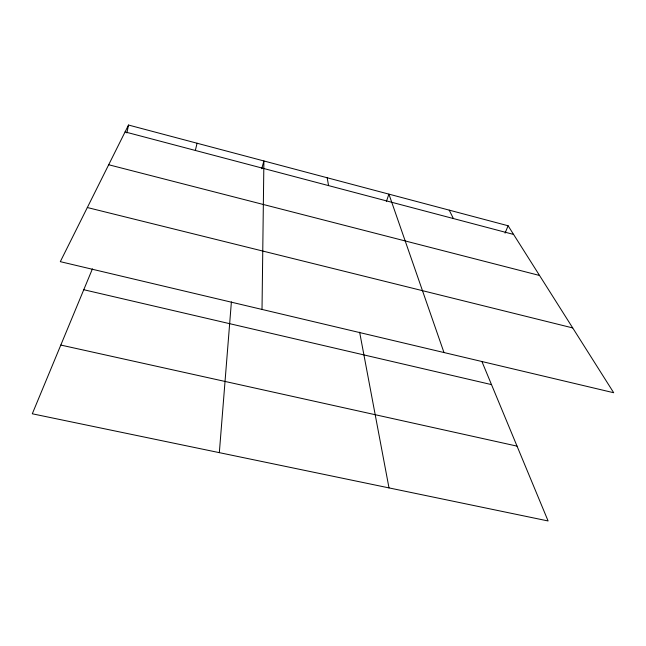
<?xml version="1.0" encoding="UTF-8"?>
<svg xmlns="http://www.w3.org/2000/svg" width="646" height="646" viewBox="0 0 646 646"><rect width="100%" height="100%" fill="white"/><g stroke="black" fill="none" stroke-linecap="round" stroke-linejoin="round"><path stroke-width="0.97" d="M262.018 309.442L263.899 160.959L261.743 168.735M219.333 452.652L231.397 301.884M126.891 132.947L128.514 125.041L508.103 225.761L613.7 392.736L60.304 261.662L128.514 125.041M195.35 150.453L197.07 143.226M386.34 201.6L388.916 194.131L443.98 352.538M505.059 233.125L508.103 225.761M92.418 268.873L32.3 413.787L548.099 520.959L482.037 361.808M60.813 345.061L517.034 446.128M83.77 289.723L491.493 384.604M87.331 207.528L572.711 327.926M108.689 164.746L539.539 275.471M125.082 131.913L513.586 234.433M449.212 210.136L453.403 218.558M359.628 332.181L389.005 487.908M327.167 177.747L328.572 185.612"/></g></svg>
